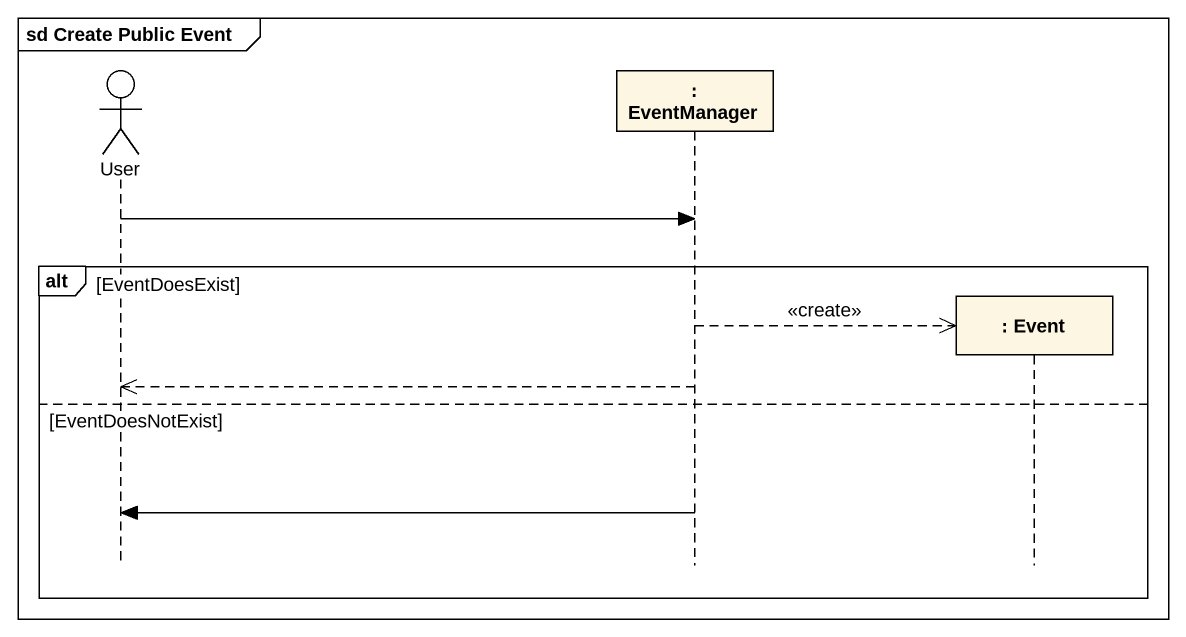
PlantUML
@startuml
mainframe sd Create Public Event
hide footbox
actor User
participant ": EventManager" as EventManager
participant ": Event" as Event

User -> EventManager
alt EventDoesExist
  EventManager -->> Event ** : <<create>>
  EventManager -->> User
else EventDoesNotExist
  EventManager -> User
end
@enduml
